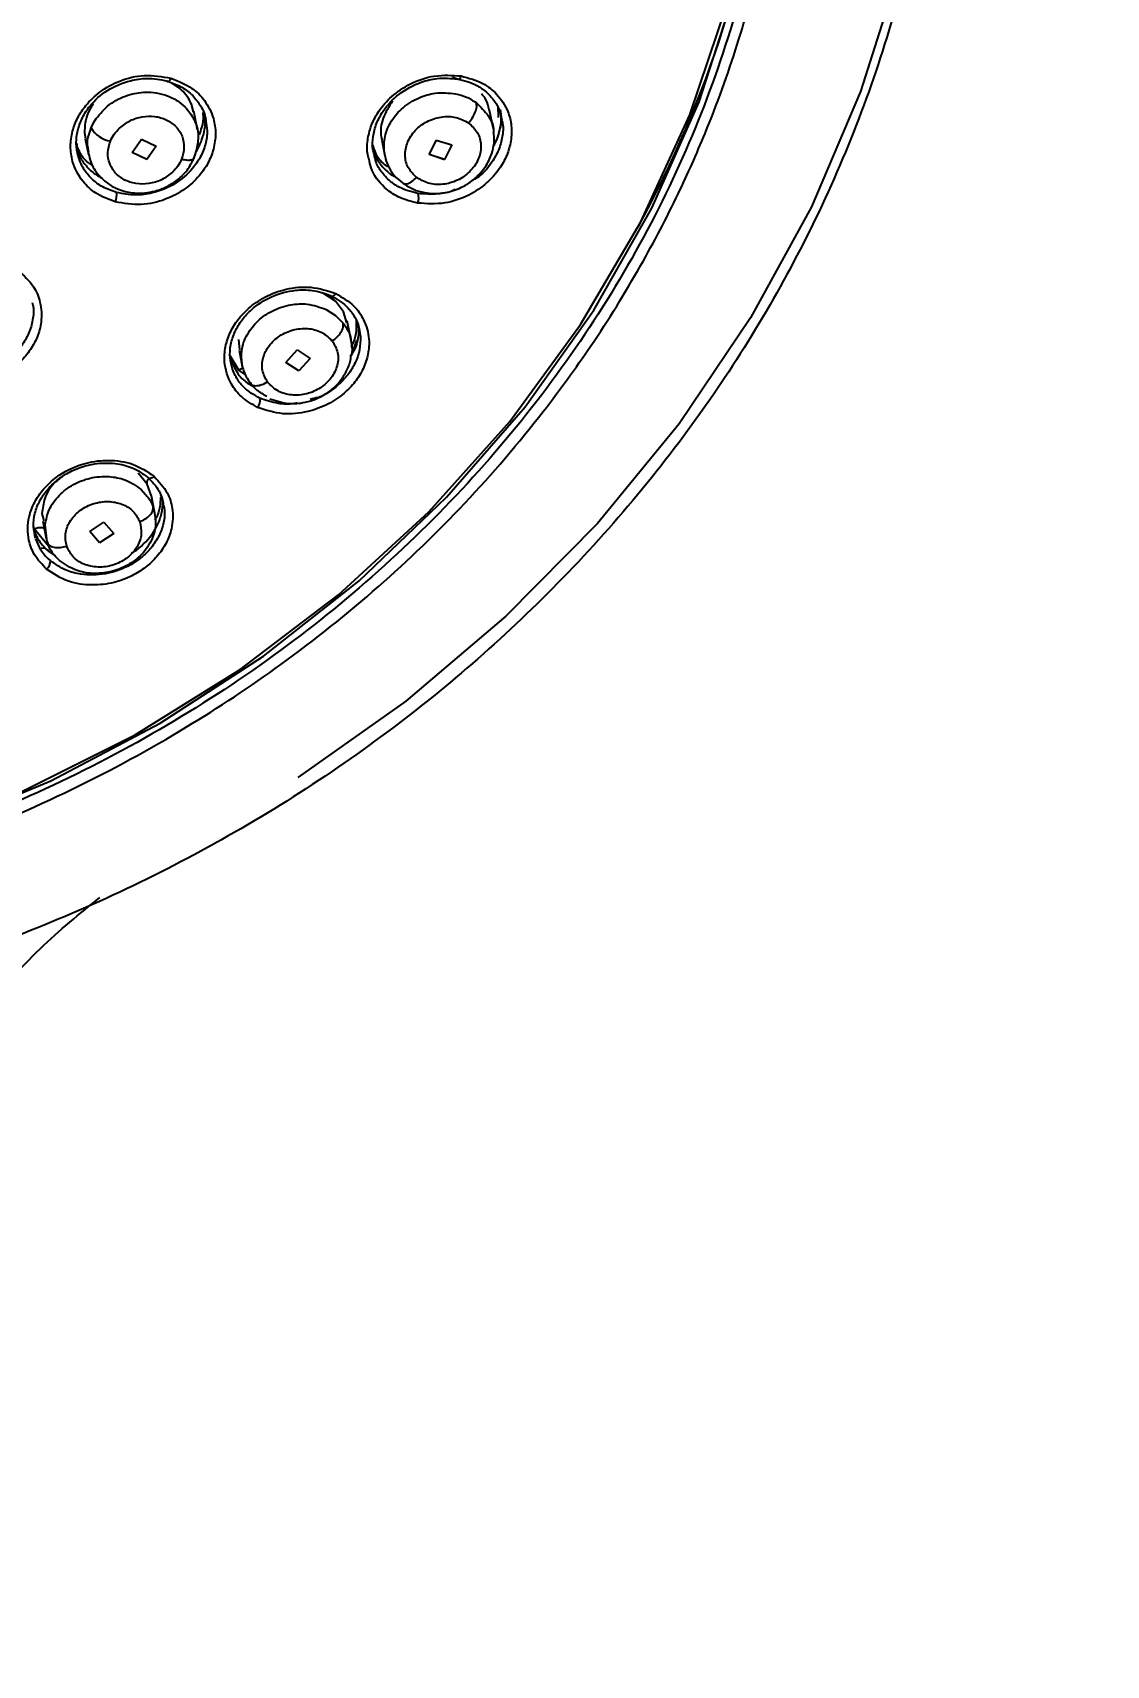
# Model space of a CAD drawing. Header units: millimetres. Extents: x 13235 to 13829, y -4257 to -3417.
# Drawn here: x 13462.06 to 13469.75, y -3774.37 to -3762.68 of the extents above; entities that cross this region are included whole.
import ezdxf

# ---------------------------------------------------------------- set-up
doc = ezdxf.new("R2010")
doc.units = ezdxf.units.MM
doc.header["$LTSCALE"] = 0.1
doc.layers.get('0').update_dxf_attribs({"lineweight": 15})
doc.layers.add('DIM', color=3, linetype='Continuous', lineweight=9)
doc.styles.add('ARIAL', font='arial.ttf')
doc.dimstyles.new('사본 ISO-25', dxfattribs={"dimtxt": 4, "dimasz": 3.5, "dimexe": 0.5, "dimexo": 0.625, "dimgap": 1.5, "dimtad": 1, "dimtih": 1, "dimtoh": 1, "dimdec": 1, "dimlfac": 4, "dimdsep": 46, "dimtxsty": 'ARIAL', "dimcen": 0, "dimclrd": 3, "dimclre": 3, "dimclrt": 3, "dimadec": 1, "dimazin": 0, "dimtfac": 1, "dimtdec": 1, "dimtmove": 0, "dimatfit": 3, "dimfxl": 1.25, "dimtfill": 1, "dimarcsym": 0})

# ---------------------------------------------------------------- blocks, each defined once
blk = doc.blocks.new('*D105')
at = {"layer": 'Defpoints', "color": 0, "transparency": 16777216}
for p in [(13444.485, -3661.544), (13548.025, -4163.6), (13562.32, -4163.6)]:
    blk.add_point(p, dxfattribs=at)
at = {"layer": 'DIM', "color": 3, "lineweight": -2, "transparency": 16777216}
for p, q in [((13445.11, -3661.544), (13562.82, -3661.544)), ((13562.32, -3665.044), (13562.32, -3909.631)), ((13562.32, -4160.1), (13562.32, -3917.875)), ((13548.65, -4163.6), (13562.82, -4163.6))]:
    blk.add_line(p, q, dxfattribs=at)
at = {"layer": 'DIM', "color": 3, "transparency": 16777216}
for points in [[(13561.736, -3665.044), (13562.903, -3665.044), (13562.32, -3661.544)], [(13561.736, -4160.1), (13562.903, -4160.1), (13562.32, -4163.6)]]:
    blk.add_solid(points, dxfattribs=at)
at = {"layer": 'DIM', "color": 3, "transparency": 16777216, "insert": (13562.32, -3913.753), "char_height": 4, "attachment_point": 5, "style": 'ARIAL', "bg_fill": 3, "box_fill_scale": 1.1, "bg_fill_color": 256, "bg_fill_true_color": 13158600, "bg_fill_transparency": 0}
blk.add_mtext('(2280)', dxfattribs=at)

msp = doc.modelspace()

# ---------------------------------------------------------------- linework, layer by layer
at = {"linetype": 'Continuous', "lineweight": 25}
for p, q in [((13463.112, -3763.082), (13463.051, -3763.041)), ((13465.107, -3763.019), (13465.064, -3763.003)), ((13463.192, -3763.189), (13463.205, -3763.241)), ((13463.237, -3763.378), (13463.211, -3763.245)), ((13465.331, -3763.245), (13465.319, -3763.197)), ((13465.358, -3763.375), (13465.331, -3763.238)), ((13465.39, -3763.206), (13465.393, -3763.29)), ((13462.429, -3763.401), (13462.436, -3763.441)), ((13462.476, -3763.365), (13462.492, -3763.329)), ((13462.492, -3763.329), (13462.512, -3763.298)), ((13462.434, -3763.442), (13462.456, -3763.556)), ((13462.771, -3763.542), (13462.837, -3763.445)), ((13462.837, -3763.445), (13462.941, -3763.495)), ((13462.941, -3763.495), (13462.875, -3763.592)), ((13464.558, -3763.453), (13464.58, -3763.564)), ((13464.898, -3763.556), (13464.95, -3763.452)), ((13464.949, -3763.452), (13465.061, -3763.486)), ((13465.06, -3763.486), (13465.008, -3763.591)), ((13462.875, -3763.592), (13462.771, -3763.542)), ((13465.008, -3763.591), (13464.897, -3763.556)), ((13464.899, -3763.553), (13465.008, -3763.591)), ((13464.226, -3764.606), (13464.138, -3764.548)), ((13464.16, -3764.665), (13464.227, -3764.707)), ((13464.285, -3764.681), (13464.226, -3764.606)), ((13464.309, -3764.76), (13464.285, -3764.681)), ((13464.227, -3764.707), (13464.281, -3764.762)), ((13464.338, -3764.887), (13464.31, -3764.747)), ((13463.531, -3764.881), (13463.54, -3764.955)), ((13464.203, -3764.89), (13464.199, -3764.886)), ((13464.343, -3764.988), (13464.38, -3764.888)), ((13463.534, -3765.1), (13463.473, -3764.996)), ((13463.536, -3764.956), (13463.559, -3765.073)), ((13463.871, -3765.045), (13463.951, -3764.955)), ((13463.951, -3764.955), (13464.045, -3765.015)), ((13464.045, -3765.015), (13463.965, -3765.105)), ((13463.58, -3765.131), (13463.534, -3765.1)), ((13463.965, -3765.105), (13463.871, -3765.045)), ((13463.607, -3765.182), (13463.612, -3765.189)), ((13462.877, -3765.915), (13462.812, -3765.838)), ((13462.835, -3765.954), (13462.866, -3765.99)), ((13462.909, -3766.002), (13462.877, -3765.915)), ((13462.933, -3766.123), (13462.908, -3765.999)), ((13462.124, -3766.125), (13462.136, -3766.179)), ((13462.129, -3766.18), (13462.153, -3766.305)), ((13462.16, -3766.328), (13462.147, -3766.206)), ((13462.467, -3766.256), (13462.568, -3766.187)), ((13462.568, -3766.187), (13462.638, -3766.268)), ((13462.824, -3766.184), (13462.822, -3766.178)), ((13462.171, -3766.36), (13462.069, -3766.235)), ((13462.537, -3766.337), (13462.467, -3766.256)), ((13462.638, -3766.268), (13462.536, -3766.337)), ((13462.16, -3766.328), (13462.163, -3766.336)), ((13462.172, -3766.399), (13462.218, -3766.429))]:
    msp.add_line(p, q, dxfattribs=at)
at = {"linetype": 'Continuous', "lineweight": 25, "flags": 128}
for points in [[(13468.386, -3758.422), (13468.447, -3758.774), (13468.534, -3759.642), (13468.53, -3760.516), (13468.438, -3761.39), (13468.257, -3762.255), (13467.989, -3763.104), (13467.636, -3763.929), (13467.201, -3764.725), (13466.689, -3765.483), (13466.103, -3766.197), (13465.448, -3766.861), (13464.731, -3767.469), (13463.958, -3768.016)], [(13458.491, -3768.961), (13459.389, -3768.868), (13460.277, -3768.696), (13461.145, -3768.444), (13461.984, -3768.115), (13462.787, -3767.714), (13463.544, -3767.243), (13464.249, -3766.708), (13464.895, -3766.114), (13465.475, -3765.466), (13465.983, -3764.772), (13466.415, -3764.038), (13466.765, -3763.271), (13467.032, -3762.479), (13467.211, -3761.67), (13467.301, -3760.851), (13467.302, -3760.032), (13467.213, -3759.22), (13467.175, -3759.012)], [(13461.365, -3768.382), (13462.187, -3768.04), (13462.971, -3767.627), (13463.71, -3767.148), (13464.396, -3766.607), (13465.023, -3766.01), (13465.586, -3765.362), (13466.077, -3764.669), (13466.494, -3763.939), (13466.831, -3763.177), (13467.086, -3762.392)], [(13463.047, -3763.009), (13463.043, -3763.017), (13463.039, -3763.023), (13463.035, -3763.028), (13463.031, -3763.032), (13463.027, -3763.034), (13463.023, -3763.034), (13463.021, -3763.032), (13463.018, -3763.028)], [(13465.127, -3762.993), (13465.124, -3763.001), (13465.121, -3763.008), (13465.117, -3763.013), (13465.113, -3763.017), (13465.11, -3763.019), (13465.106, -3763.019), (13465.103, -3763.017), (13465.1, -3763.014)], [(13464.229, -3764.551), (13464.224, -3764.558), (13464.218, -3764.564), (13464.213, -3764.568), (13464.207, -3764.571), (13464.202, -3764.572), (13464.198, -3764.572), (13464.194, -3764.569), (13464.192, -3764.565)], [(13462.927, -3765.86), (13462.92, -3765.866), (13462.913, -3765.87), (13462.905, -3765.873), (13462.899, -3765.875), (13462.893, -3765.875), (13462.888, -3765.873), (13462.884, -3765.87), (13462.881, -3765.866)]]:
    msp.add_lwpolyline(points, dxfattribs=at)
at = {"linetype": 'Continuous', "lineweight": 25}
for centre, radius, start, end in [((13459.393, -3760.231), 7.987, 331.268, 353.4609), ((13462.643, -3763.268), 0.193, 209.959, 261.498), ((13462.558, -3763.847), 0.102, 332.4525, 11.1672), ((13464.72, -3763.865), 0.103, 337.9829, 16.8223), ((13463.607, -3765.316), 0.0797, 321.0643, 10.9906), ((13462.397, -3766.207), 0.334, 197.2868, 230.45), ((13462.134, -3766.416), 0.042, 24.699, 113.6607), ((13462.119, -3766.47), 0.0653, 304.5723, 4.951)]:
    msp.add_arc(centre, radius, start, end, dxfattribs=at)
for points, knots in [([(13458.622, -3751.113), (13459.073, -3751.129), (13459.984, -3751.16), (13461.43, -3751.436), (13462.939, -3751.938), (13464.42, -3752.72), (13465.737, -3753.732), (13466.831, -3754.926), (13467.689, -3756.291), (13468.271, -3757.763), (13468.573, -3759.326), (13468.579, -3760.91), (13468.291, -3762.495), (13467.72, -3764.012), (13466.873, -3765.442), (13465.79, -3766.72), (13464.481, -3767.832), (13463.007, -3768.729), (13461.383, -3769.395), (13459.645, -3769.835), (13458.441, -3769.892), (13457.826, -3769.921)], [0, 0, 0, 0, 0.041773, 0.084286, 0.13721, 0.19167, 0.244595, 0.299054, 0.351979, 0.406439, 0.459364, 0.513823, 0.566748, 0.621208, 0.674132, 0.728592, 0.781517, 0.835976, 0.888901, 0.94336, 1, 1, 1, 1]), ([(13457.914, -3769.113), (13458.138, -3769.109), (13458.629, -3769.099), (13459.33, -3769.021), (13460.027, -3768.898), (13460.723, -3768.727), (13461.507, -3768.472), (13462.343, -3768.115), (13463.134, -3767.685), (13463.868, -3767.199), (13464.538, -3766.664), (13465.167, -3766.057), (13465.666, -3765.473), (13466.082, -3764.901), (13466.405, -3764.38), (13466.672, -3763.869), (13466.907, -3763.342), (13467.094, -3762.826), (13467.234, -3762.328), (13467.344, -3761.837), (13467.428, -3761.319), (13467.452, -3760.926), (13467.464, -3760.743)], [0, 0, 0, 0, 0.0464086, 0.1019943, 0.1457751, 0.1926353, 0.2502527, 0.3164034, 0.3813084, 0.4380493, 0.5012503, 0.5626126, 0.6246974, 0.6667243, 0.7164237, 0.7588041, 0.7939083, 0.8444623, 0.8813604, 0.9103249, 0.9580831, 1, 1, 1, 1]), ([(13462.649, -3763.894), (13462.6, -3763.876), (13462.51, -3763.842), (13462.403, -3763.741), (13462.341, -3763.623), (13462.324, -3763.498), (13462.338, -3763.39), (13462.377, -3763.291), (13462.441, -3763.194), (13462.54, -3763.099), (13462.684, -3763.02), (13462.864, -3762.977), (13462.984, -3762.998), (13463.047, -3763.009)], [0, 0, 0, 0, 0.1019474, 0.1859598, 0.2995658, 0.376417, 0.4496812, 0.5193512, 0.5854207, 0.6729609, 0.7712574, 0.8802655, 1, 1, 1, 1]), ([(13462.383, -3763.568), (13462.377, -3763.537), (13462.365, -3763.477), (13462.377, -3763.382), (13462.41, -3763.29), (13462.476, -3763.189), (13462.59, -3763.088), (13462.737, -3763.025), (13462.887, -3763.004), (13462.972, -3763.019), (13463.018, -3763.028)], [0, 0, 0, 0, 0.103009, 0.205486, 0.307608, 0.408026, 0.569308, 0.741257, 0.85795, 1, 1, 1, 1]), ([(13463.047, -3763.009), (13463.1, -3763.03), (13463.195, -3763.067), (13463.298, -3763.171), (13463.355, -3763.285), (13463.372, -3763.405), (13463.357, -3763.514), (13463.317, -3763.618), (13463.249, -3763.716), (13463.147, -3763.81), (13463.005, -3763.885), (13462.828, -3763.926), (13462.711, -3763.905), (13462.649, -3763.894)], [0, 0, 0, 0, 0.111025, 0.197938, 0.298785, 0.374955, 0.451231, 0.522126, 0.592986, 0.678575, 0.774948, 0.88208, 1, 1, 1, 1]), ([(13463.018, -3763.028), (13463.051, -3763.04), (13463.117, -3763.063), (13463.198, -3763.122), (13463.258, -3763.198), (13463.292, -3763.264), (13463.297, -3763.306), (13463.298, -3763.316)], [0, 0, 0, 0, 0.233246, 0.466508, 0.695522, 0.928714, 1, 1, 1, 1]), ([(13464.467, -3763.589), (13464.463, -3763.575), (13464.449, -3763.528), (13464.456, -3763.441), (13464.483, -3763.339), (13464.539, -3763.235), (13464.629, -3763.132), (13464.765, -3763.041), (13464.941, -3762.98), (13465.063, -3762.989), (13465.127, -3762.993)], [0, 0, 0, 0, 0.046922, 0.158279, 0.265494, 0.368556, 0.500727, 0.650062, 0.81648, 1, 1, 1, 1]), ([(13464.504, -3763.553), (13464.5, -3763.542), (13464.489, -3763.502), (13464.493, -3763.427), (13464.517, -3763.333), (13464.574, -3763.226), (13464.678, -3763.115), (13464.819, -3763.039), (13464.966, -3763.003), (13465.053, -3763.01), (13465.1, -3763.014)], [0, 0, 0, 0, 0.041782, 0.149743, 0.259196, 0.367582, 0.539021, 0.723481, 0.846624, 1, 1, 1, 1]), ([(13465.127, -3762.993), (13465.181, -3763.008), (13465.278, -3763.034), (13465.392, -3763.125), (13465.462, -3763.231), (13465.491, -3763.349), (13465.487, -3763.457), (13465.457, -3763.563), (13465.401, -3763.665), (13465.31, -3763.766), (13465.178, -3763.855), (13465.003, -3763.916), (13464.88, -3763.908), (13464.815, -3763.903)], [0, 0, 0, 0, 0.108631, 0.194826, 0.299315, 0.374762, 0.450157, 0.520778, 0.591354, 0.673529, 0.769049, 0.877865, 1, 1, 1, 1]), ([(13465.1, -3763.014), (13465.147, -3763.025), (13465.208, -3763.041), (13465.264, -3763.075), (13465.309, -3763.107), (13465.359, -3763.158), (13465.402, -3763.231), (13465.412, -3763.281), (13465.416, -3763.302)], [0, 0, 0, 0, 0.296186, 0.384073, 0.431454, 0.656449, 0.855004, 1, 1, 1, 1]), ([(13462.512, -3763.298), (13462.541, -3763.262), (13462.602, -3763.19), (13462.732, -3763.126), (13462.85, -3763.106), (13462.946, -3763.112), (13463.028, -3763.134), (13463.103, -3763.172), (13463.143, -3763.21), (13463.16, -3763.227)], [0, 0, 0, 0, 0.1857237, 0.38049, 0.5486389, 0.6505107, 0.7640541, 0.8929484, 1, 1, 1, 1]), ([(13463.209, -3763.253), (13463.204, -3763.228), (13463.19, -3763.162), (13463.142, -3763.113), (13463.112, -3763.082)], [0, 0, 0, 0, 0.383119, 1, 1, 1, 1]), ([(13464.577, -3763.541), (13464.575, -3763.503), (13464.573, -3763.426), (13464.623, -3763.312), (13464.708, -3763.214), (13464.819, -3763.146), (13464.951, -3763.107), (13465.038, -3763.115), (13465.087, -3763.12)], [0, 0, 0, 0, 0.1621164, 0.3270969, 0.4901894, 0.662195, 0.8122733, 1, 1, 1, 1]), ([(13465.087, -3763.12), (13465.114, -3763.127), (13465.168, -3763.14), (13465.212, -3763.169), (13465.235, -3763.184)], [0, 0, 0, 0, 0.499996, 1, 1, 1, 1]), ([(13465.319, -3763.197), (13465.31, -3763.174), (13465.299, -3763.146), (13465.276, -3763.126), (13465.272, -3763.122)], [0, 0, 0, 0, 0.801337, 1, 1, 1, 1]), ([(13462.491, -3763.19), (13462.478, -3763.212), (13462.452, -3763.255), (13462.43, -3763.328), (13462.429, -3763.376), (13462.429, -3763.401)], [0, 0, 0, 0, 0.322398, 0.655648, 1, 1, 1, 1]), ([(13462.68, -3763.366), (13462.704, -3763.346), (13462.752, -3763.309), (13462.842, -3763.281), (13462.932, -3763.279), (13463.017, -3763.303), (13463.087, -3763.352), (13463.132, -3763.422), (13463.148, -3763.506), (13463.132, -3763.561), (13463.124, -3763.589)], [0, 0, 0, 0, 0.125392, 0.247118, 0.36741, 0.489931, 0.617011, 0.745334, 0.872976, 1, 1, 1, 1]), ([(13463.16, -3763.227), (13463.181, -3763.254), (13463.228, -3763.316), (13463.253, -3763.438), (13463.229, -3763.524), (13463.217, -3763.565)], [0, 0, 0, 0, 0.279804, 0.654206, 1, 1, 1, 1]), ([(13463.222, -3763.542), (13463.224, -3763.539), (13463.245, -3763.512), (13463.28, -3763.43), (13463.302, -3763.331), (13463.288, -3763.265), (13463.285, -3763.249)], [0, 0, 0, 0, 0.0344936, 0.3087388, 0.8352513, 1, 1, 1, 1]), ([(13463.276, -3763.254), (13463.277, -3763.262), (13463.281, -3763.297), (13463.273, -3763.352), (13463.255, -3763.396), (13463.249, -3763.414)], [0, 0, 0, 0, 0.146949, 0.667547, 1, 1, 1, 1]), ([(13464.636, -3763.172), (13464.61, -3763.213), (13464.558, -3763.293), (13464.545, -3763.395), (13464.558, -3763.445), (13464.56, -3763.453)], [0, 0, 0, 0, 0.450733, 0.909406, 1, 1, 1, 1]), ([(13464.808, -3763.72), (13464.785, -3763.698), (13464.741, -3763.654), (13464.719, -3763.562), (13464.737, -3763.467), (13464.793, -3763.38), (13464.879, -3763.315), (13464.983, -3763.281), (13465.092, -3763.282), (13465.151, -3763.313), (13465.18, -3763.329)], [0, 0, 0, 0, 0.125218, 0.248566, 0.372043, 0.495668, 0.618933, 0.743085, 0.870615, 1, 1, 1, 1]), ([(13465.18, -3763.329), (13465.19, -3763.318), (13465.209, -3763.294), (13465.23, -3763.252), (13465.241, -3763.212), (13465.237, -3763.193), (13465.235, -3763.184)], [0, 0, 0, 0, 0.232868, 0.488866, 0.751052, 1, 1, 1, 1]), ([(13465.235, -3763.184), (13465.266, -3763.214), (13465.324, -3763.27), (13465.361, -3763.35), (13465.359, -3763.392), (13465.359, -3763.396)], [0, 0, 0, 0, 0.511034, 0.949248, 1, 1, 1, 1]), ([(13465.357, -3763.498), (13465.36, -3763.493), (13465.38, -3763.464), (13465.407, -3763.378), (13465.421, -3763.29), (13465.406, -3763.237), (13465.404, -3763.233)], [0, 0, 0, 0, 0.054846, 0.358429, 0.949645, 1, 1, 1, 1]), ([(13465.406, -3763.232), (13465.413, -3763.279), (13465.42, -3763.326), (13465.402, -3763.377), (13465.402, -3763.377)], [0, 0, 0, 0, 0.989071, 1, 1, 1, 1]), ([(13462.46, -3763.539), (13462.456, -3763.52), (13462.441, -3763.464), (13462.462, -3763.405), (13462.476, -3763.365)], [0, 0, 0, 0, 0.322116, 1, 1, 1, 1]), ([(13462.614, -3763.459), (13462.623, -3763.442), (13462.639, -3763.408), (13462.666, -3763.38), (13462.68, -3763.366)], [0, 0, 0, 0, 0.499962, 1, 1, 1, 1]), ([(13463.298, -3763.316), (13463.302, -3763.339), (13463.312, -3763.393), (13463.298, -3763.482), (13463.262, -3763.575), (13463.193, -3763.674), (13463.08, -3763.772), (13462.934, -3763.832), (13462.787, -3763.852), (13462.704, -3763.836), (13462.658, -3763.827)], [0, 0, 0, 0, 0.079279, 0.189218, 0.295991, 0.399697, 0.563314, 0.737755, 0.856373, 1, 1, 1, 1]), ([(13464.711, -3763.761), (13464.735, -3763.777), (13464.782, -3763.807), (13464.883, -3763.836), (13465.002, -3763.837), (13465.118, -3763.8), (13465.204, -3763.748), (13465.279, -3763.679), (13465.331, -3763.597), (13465.358, -3763.511), (13465.367, -3763.447), (13465.361, -3763.409), (13465.358, -3763.396)], [0, 0, 0, 0, 0.0996659, 0.191657, 0.3493586, 0.473998, 0.566772, 0.6636457, 0.792656, 0.8702685, 0.9567635, 1, 1, 1, 1]), ([(13465.18, -3763.329), (13465.204, -3763.351), (13465.251, -3763.394), (13465.275, -3763.487), (13465.259, -3763.584), (13465.202, -3763.672), (13465.115, -3763.739), (13465.009, -3763.773), (13464.9, -3763.771), (13464.842, -3763.739), (13464.813, -3763.723)], [0, 0, 0, 0, 0.126075, 0.250713, 0.374166, 0.497369, 0.621398, 0.746857, 0.873516, 1, 1, 1, 1]), ([(13465.416, -3763.302), (13465.419, -3763.313), (13465.431, -3763.353), (13465.424, -3763.429), (13465.399, -3763.524), (13465.339, -3763.627), (13465.274, -3763.708), (13465.214, -3763.738), (13465.205, -3763.742)], [0, 0, 0, 0, 0.067019, 0.265073, 0.457929, 0.645922, 0.943182, 1, 1, 1, 1]), ([(13465.402, -3763.377), (13465.395, -3763.407), (13465.386, -3763.443), (13465.363, -3763.477), (13465.359, -3763.483)], [0, 0, 0, 0, 0.815726, 1, 1, 1, 1]), ([(13462.373, -3763.477), (13462.375, -3763.5), (13462.38, -3763.552), (13462.424, -3763.619), (13462.479, -3763.681), (13462.527, -3763.709), (13462.55, -3763.723)], [0, 0, 0, 0, 0.221273, 0.493325, 0.752332, 1, 1, 1, 1]), ([(13462.484, -3763.631), (13462.474, -3763.626), (13462.422, -3763.597), (13462.397, -3763.544), (13462.377, -3763.501)], [0, 0, 0, 0, 0.180722, 1, 1, 1, 1]), ([(13463.058, -3763.682), (13463.033, -3763.702), (13462.984, -3763.741), (13462.89, -3763.768), (13462.796, -3763.768), (13462.711, -3763.74), (13462.645, -3763.689), (13462.605, -3763.62), (13462.59, -3763.541), (13462.606, -3763.487), (13462.614, -3763.459)], [0, 0, 0, 0, 0.12707, 0.2547783, 0.3831578, 0.5098333, 0.6320023, 0.7522741, 0.8742954, 1, 1, 1, 1]), ([(13464.495, -3763.485), (13464.501, -3763.519), (13464.512, -3763.58), (13464.568, -3763.65), (13464.615, -3763.696), (13464.651, -3763.713), (13464.66, -3763.718)], [0, 0, 0, 0, 0.3428115, 0.6157811, 0.8950172, 1, 1, 1, 1]), ([(13464.612, -3763.649), (13464.603, -3763.643), (13464.566, -3763.62), (13464.522, -3763.574), (13464.507, -3763.526), (13464.502, -3763.509)], [0, 0, 0, 0, 0.174756, 0.708539, 1, 1, 1, 1]), ([(13462.658, -3763.827), (13462.625, -3763.816), (13462.557, -3763.792), (13462.477, -3763.731), (13462.415, -3763.656), (13462.394, -3763.597), (13462.383, -3763.568)], [0, 0, 0, 0, 0.256483, 0.512986, 0.753039, 1, 1, 1, 1]), ([(13462.451, -3763.521), (13462.46, -3763.561), (13462.475, -3763.634), (13462.538, -3763.717), (13462.606, -3763.773), (13462.687, -3763.814), (13462.797, -3763.838), (13462.915, -3763.827), (13463.018, -3763.788), (13463.098, -3763.738), (13463.17, -3763.667), (13463.199, -3763.608), (13463.214, -3763.577)], [0, 0, 0, 0, 0.117388, 0.21673, 0.29942, 0.379532, 0.489795, 0.62998, 0.711382, 0.800115, 0.896266, 1, 1, 1, 1]), ([(13463.124, -3763.589), (13463.116, -3763.606), (13463.099, -3763.64), (13463.072, -3763.668), (13463.058, -3763.682)], [0, 0, 0, 0, 0.4999617, 1, 1, 1, 1]), ([(13463.124, -3763.589), (13463.136, -3763.591), (13463.163, -3763.596), (13463.195, -3763.594), (13463.216, -3763.584), (13463.217, -3763.571), (13463.217, -3763.565)], [0, 0, 0, 0, 0.233277, 0.488311, 0.749782, 1, 1, 1, 1]), ([(13464.815, -3763.903), (13464.767, -3763.891), (13464.678, -3763.868), (13464.56, -3763.783), (13464.487, -3763.687), (13464.471, -3763.609), (13464.467, -3763.589)], [0, 0, 0, 0, 0.279156, 0.51737, 0.869184, 1, 1, 1, 1]), ([(13464.818, -3763.835), (13464.771, -3763.823), (13464.71, -3763.808), (13464.653, -3763.772), (13464.608, -3763.741), (13464.56, -3763.69), (13464.517, -3763.62), (13464.508, -3763.572), (13464.504, -3763.553)], [0, 0, 0, 0, 0.30412, 0.39456, 0.443534, 0.668479, 0.867647, 1, 1, 1, 1]), ([(13464.575, -3763.534), (13464.579, -3763.557), (13464.587, -3763.604), (13464.618, -3763.668), (13464.662, -3763.725), (13464.701, -3763.754), (13464.72, -3763.769)], [0, 0, 0, 0, 0.2485, 0.498444, 0.74922, 1, 1, 1, 1]), ([(13464.714, -3763.764), (13464.717, -3763.765), (13464.724, -3763.767), (13464.738, -3763.765), (13464.756, -3763.759), (13464.779, -3763.746), (13464.797, -3763.73), (13464.808, -3763.72)], [0, 0, 0, 0, 0.111378, 0.299406, 0.486126, 0.667481, 1, 1, 1, 1]), ([(13464.813, -3763.723), (13464.812, -3763.723), (13464.81, -3763.722), (13464.809, -3763.72), (13464.808, -3763.72)], [0, 0, 0, 0, 0.500272, 1, 1, 1, 1]), ([(13465.085, -3763.806), (13465.081, -3763.808), (13465.043, -3763.829), (13464.949, -3763.843), (13464.865, -3763.838), (13464.818, -3763.835)], [0, 0, 0, 0, 0.039771, 0.467803, 1, 1, 1, 1]), ([(13461.953, -3764.386), (13461.993, -3764.422), (13462.065, -3764.487), (13462.118, -3764.618), (13462.125, -3764.744), (13462.094, -3764.864), (13462.038, -3764.964), (13461.962, -3765.05), (13461.862, -3765.123), (13461.733, -3765.18), (13461.575, -3765.208), (13461.398, -3765.192), (13461.299, -3765.135), (13461.247, -3765.106)], [0, 0, 0, 0, 0.110615, 0.197326, 0.298405, 0.374494, 0.45069, 0.521648, 0.592574, 0.678268, 0.774745, 0.881979, 1, 1, 1, 1]), ([(13463.669, -3765.366), (13463.628, -3765.343), (13463.552, -3765.299), (13463.465, -3765.188), (13463.426, -3765.062), (13463.434, -3764.933), (13463.468, -3764.83), (13463.525, -3764.736), (13463.608, -3764.648), (13463.723, -3764.569), (13463.877, -3764.512), (13464.059, -3764.494), (13464.171, -3764.532), (13464.229, -3764.551)], [0, 0, 0, 0, 0.095996, 0.177913, 0.298894, 0.374666, 0.447729, 0.518075, 0.585697, 0.672417, 0.770398, 0.879589, 1, 1, 1, 1]), ([(13463.489, -3765.093), (13463.482, -3765.066), (13463.467, -3765.009), (13463.473, -3764.916), (13463.503, -3764.823), (13463.554, -3764.738), (13463.638, -3764.648), (13463.768, -3764.564), (13463.922, -3764.524), (13464.07, -3764.523), (13464.148, -3764.55), (13464.192, -3764.565)], [0, 0, 0, 0, 0.089407, 0.184305, 0.278783, 0.371194, 0.461695, 0.607621, 0.764631, 0.869449, 1, 1, 1, 1]), ([(13464.229, -3764.551), (13464.275, -3764.578), (13464.358, -3764.627), (13464.438, -3764.743), (13464.472, -3764.863), (13464.464, -3764.985), (13464.429, -3765.09), (13464.37, -3765.186), (13464.286, -3765.272), (13464.172, -3765.349), (13464.022, -3765.405), (13463.841, -3765.423), (13463.728, -3765.386), (13463.669, -3765.366)], [0, 0, 0, 0, 0.108631, 0.194826, 0.299315, 0.374762, 0.450157, 0.520778, 0.591354, 0.673529, 0.769049, 0.877865, 1, 1, 1, 1]), ([(13464.192, -3764.565), (13464.232, -3764.588), (13464.284, -3764.617), (13464.326, -3764.665), (13464.359, -3764.706), (13464.392, -3764.767), (13464.401, -3764.829), (13464.405, -3764.857)], [0, 0, 0, 0, 0.346415, 0.449207, 0.504623, 0.767773, 1, 1, 1, 1]), ([(13462.054, -3764.616), (13462.056, -3764.622), (13462.066, -3764.657), (13462.062, -3764.729), (13462.038, -3764.825), (13461.988, -3764.915), (13461.918, -3764.992), (13461.818, -3765.066), (13461.676, -3765.124), (13461.521, -3765.135), (13461.38, -3765.109), (13461.311, -3765.068), (13461.273, -3765.045)], [0, 0, 0, 0, 0.016328, 0.111421, 0.208654, 0.303082, 0.394782, 0.483837, 0.624524, 0.774505, 0.876497, 1, 1, 1, 1]), ([(13463.558, -3765.054), (13463.555, -3765.023), (13463.548, -3764.953), (13463.588, -3764.844), (13463.666, -3764.743), (13463.776, -3764.667), (13463.9, -3764.627), (13464.036, -3764.62), (13464.116, -3764.649), (13464.16, -3764.665)], [0, 0, 0, 0, 0.118145, 0.266523, 0.410946, 0.553716, 0.704288, 0.835666, 1, 1, 1, 1]), ([(13463.739, -3765.183), (13463.725, -3765.157), (13463.696, -3765.104), (13463.703, -3765.01), (13463.746, -3764.922), (13463.823, -3764.85), (13463.922, -3764.806), (13464.028, -3764.796), (13464.129, -3764.821), (13464.176, -3764.864), (13464.199, -3764.886)], [0, 0, 0, 0, 0.125261, 0.248647, 0.372148, 0.495812, 0.619113, 0.743206, 0.870567, 1, 1, 1, 1]), ([(13464.203, -3764.89), (13464.215, -3764.881), (13464.24, -3764.863), (13464.268, -3764.827), (13464.285, -3764.791), (13464.282, -3764.771), (13464.281, -3764.762)], [0, 0, 0, 0, 0.2328691, 0.488867, 0.7510531, 1, 1, 1, 1]), ([(13464.281, -3764.762), (13464.307, -3764.798), (13464.334, -3764.837), (13464.336, -3764.884), (13464.336, -3764.887)], [0, 0, 0, 0, 0.924219, 1, 1, 1, 1]), ([(13464.387, -3764.764), (13464.39, -3764.791), (13464.395, -3764.849), (13464.377, -3764.931), (13464.347, -3764.98), (13464.337, -3764.997)], [0, 0, 0, 0, 0.384864, 0.793238, 1, 1, 1, 1]), ([(13464.374, -3764.735), (13464.375, -3764.762), (13464.377, -3764.816), (13464.363, -3764.884), (13464.344, -3764.921), (13464.338, -3764.933)], [0, 0, 0, 0, 0.408496, 0.814628, 1, 1, 1, 1]), ([(13464.203, -3764.89), (13464.219, -3764.917), (13464.25, -3764.97), (13464.245, -3765.067), (13464.201, -3765.157), (13464.123, -3765.23), (13464.021, -3765.275), (13463.912, -3765.283), (13463.81, -3765.255), (13463.765, -3765.21), (13463.743, -3765.188)], [0, 0, 0, 0, 0.126075, 0.250713, 0.374166, 0.497369, 0.621398, 0.746857, 0.873516, 1, 1, 1, 1]), ([(13464.405, -3764.857), (13464.405, -3764.89), (13464.404, -3764.953), (13464.371, -3765.048), (13464.318, -3765.135), (13464.233, -3765.222), (13464.139, -3765.289), (13464.065, -3765.305), (13464.046, -3765.309)], [0, 0, 0, 0, 0.171388, 0.338139, 0.500515, 0.658796, 0.909074, 1, 1, 1, 1]), ([(13464.336, -3764.887), (13464.343, -3764.92), (13464.351, -3764.954), (13464.34, -3764.987), (13464.34, -3764.987)], [0, 0, 0, 0, 0.989687, 1, 1, 1, 1]), ([(13463.466, -3764.988), (13463.483, -3765.037), (13463.509, -3765.114), (13463.581, -3765.185), (13463.624, -3765.208), (13463.639, -3765.216)], [0, 0, 0, 0, 0.53215, 0.834439, 1, 1, 1, 1]), ([(13463.552, -3765.031), (13463.558, -3765.064), (13463.569, -3765.129), (13463.609, -3765.182), (13463.63, -3765.209)], [0, 0, 0, 0, 0.496624, 1, 1, 1, 1]), ([(13463.756, -3765.304), (13463.8, -3765.319), (13463.88, -3765.346), (13463.999, -3765.335), (13464.096, -3765.305), (13464.188, -3765.254), (13464.262, -3765.182), (13464.312, -3765.098), (13464.336, -3765.036), (13464.337, -3764.999), (13464.338, -3764.989)], [0, 0, 0, 0, 0.187889, 0.340719, 0.454137, 0.575736, 0.742718, 0.844838, 0.959659, 1, 1, 1, 1]), ([(13463.685, -3765.301), (13463.645, -3765.278), (13463.592, -3765.248), (13463.549, -3765.2), (13463.517, -3765.159), (13463.502, -3765.123), (13463.489, -3765.093)], [0, 0, 0, 0, 0.4549431, 0.5902358, 0.6634983, 1, 1, 1, 1]), ([(13463.534, -3765.1), (13463.542, -3765.095), (13463.552, -3765.088), (13463.563, -3765.084), (13463.565, -3765.083)], [0, 0, 0, 0, 0.727728, 1, 1, 1, 1]), ([(13463.607, -3765.182), (13463.611, -3765.19), (13463.618, -3765.202), (13463.637, -3765.209), (13463.655, -3765.212), (13463.676, -3765.209), (13463.704, -3765.202), (13463.726, -3765.191), (13463.739, -3765.183)], [0, 0, 0, 0, 0.243272, 0.37373, 0.506245, 0.637839, 0.765652, 1, 1, 1, 1]), ([(13463.743, -3765.188), (13463.742, -3765.187), (13463.741, -3765.186), (13463.74, -3765.184), (13463.739, -3765.183)], [0, 0, 0, 0, 0.5002718, 1, 1, 1, 1]), ([(13463.951, -3765.334), (13463.945, -3765.335), (13463.9, -3765.348), (13463.805, -3765.34), (13463.728, -3765.315), (13463.685, -3765.301)], [0, 0, 0, 0, 0.071775, 0.485541, 1, 1, 1, 1]), ([(13462.157, -3766.524), (13462.125, -3766.491), (13462.067, -3766.431), (13462.019, -3766.301), (13462.02, -3766.169), (13462.067, -3766.045), (13462.13, -3765.952), (13462.211, -3765.874), (13462.315, -3765.808), (13462.447, -3765.757), (13462.609, -3765.738), (13462.785, -3765.764), (13462.878, -3765.827), (13462.927, -3765.86)], [0, 0, 0, 0, 0.0959958, 0.1779129, 0.2988942, 0.3746658, 0.4477291, 0.5180754, 0.5856965, 0.6724169, 0.7703981, 0.8795889, 1, 1, 1, 1]), ([(13462.078, -3766.306), (13462.072, -3766.277), (13462.059, -3766.218), (13462.07, -3766.125), (13462.104, -3766.036), (13462.159, -3765.955), (13462.23, -3765.886), (13462.314, -3765.83), (13462.407, -3765.79), (13462.52, -3765.764), (13462.645, -3765.762), (13462.779, -3765.794), (13462.846, -3765.841), (13462.881, -3765.866)], [0, 0, 0, 0, 0.087473, 0.173726, 0.260517, 0.343007, 0.422703, 0.503436, 0.585153, 0.658883, 0.776838, 0.884299, 1, 1, 1, 1]), ([(13462.254, -3765.873), (13462.239, -3765.885), (13462.188, -3765.925), (13462.138, -3766.015), (13462.128, -3766.09), (13462.124, -3766.125)], [0, 0, 0, 0, 0.178899, 0.607904, 1, 1, 1, 1]), ([(13462.147, -3766.206), (13462.154, -3766.17), (13462.169, -3766.095), (13462.242, -3765.994), (13462.345, -3765.914), (13462.471, -3765.866), (13462.6, -3765.856), (13462.731, -3765.881), (13462.798, -3765.928), (13462.835, -3765.954)], [0, 0, 0, 0, 0.1345102, 0.2801345, 0.4218781, 0.5619983, 0.7097762, 0.8387162, 1, 1, 1, 1]), ([(13462.927, -3765.86), (13462.962, -3765.898), (13463.025, -3765.965), (13463.065, -3766.097), (13463.061, -3766.222), (13463.017, -3766.34), (13462.952, -3766.434), (13462.868, -3766.513), (13462.764, -3766.578), (13462.634, -3766.627), (13462.476, -3766.645), (13462.301, -3766.62), (13462.206, -3766.557), (13462.157, -3766.524)], [0, 0, 0, 0, 0.108631, 0.194826, 0.299315, 0.374762, 0.450157, 0.520778, 0.591354, 0.673529, 0.769049, 0.877865, 1, 1, 1, 1]), ([(13462.877, -3765.915), (13462.877, -3765.909), (13462.876, -3765.901), (13462.882, -3765.887), (13462.886, -3765.88), (13462.889, -3765.876), (13462.89, -3765.876)], [0, 0, 0, 0, 0.472427, 0.722235, 0.974261, 1, 1, 1, 1]), ([(13462.881, -3765.866), (13462.912, -3765.897), (13462.952, -3765.938), (13462.977, -3765.995), (13462.989, -3766.025), (13462.991, -3766.045), (13462.992, -3766.058)], [0, 0, 0, 0, 0.565635, 0.733476, 0.82396, 1, 1, 1, 1]), ([(13462.992, -3766.058), (13462.997, -3766.077), (13463.007, -3766.123), (13462.995, -3766.205), (13462.962, -3766.295), (13462.903, -3766.38), (13462.827, -3766.452), (13462.721, -3766.518), (13462.575, -3766.567), (13462.42, -3766.568), (13462.284, -3766.534), (13462.22, -3766.489), (13462.185, -3766.464)], [0, 0, 0, 0, 0.057083, 0.142422, 0.235331, 0.325726, 0.413748, 0.499551, 0.635226, 0.781311, 0.878794, 1, 1, 1, 1]), ([(13462.92, -3766.078), (13462.93, -3766.119), (13462.947, -3766.196), (13462.915, -3766.316), (13462.846, -3766.42), (13462.74, -3766.501), (13462.616, -3766.549), (13462.487, -3766.56), (13462.356, -3766.537), (13462.287, -3766.489), (13462.249, -3766.462)], [0, 0, 0, 0, 0.136289, 0.253157, 0.379638, 0.502511, 0.625439, 0.743509, 0.859607, 1, 1, 1, 1]), ([(13462.301, -3766.36), (13462.295, -3766.331), (13462.284, -3766.273), (13462.319, -3766.182), (13462.386, -3766.106), (13462.48, -3766.054), (13462.585, -3766.035), (13462.688, -3766.05), (13462.776, -3766.098), (13462.807, -3766.151), (13462.822, -3766.178)], [0, 0, 0, 0, 0.1252615, 0.2486469, 0.3721478, 0.4958125, 0.6191131, 0.7432057, 0.8705671, 1, 1, 1, 1]), ([(13462.765, -3766.409), (13462.77, -3766.406), (13462.803, -3766.388), (13462.876, -3766.326), (13462.948, -3766.231), (13462.983, -3766.126), (13462.995, -3766.051), (13462.981, -3766.008), (13462.976, -3765.992)], [0, 0, 0, 0, 0.03318, 0.200008, 0.524897, 0.701062, 0.886122, 1, 1, 1, 1]), ([(13462.824, -3766.184), (13462.838, -3766.178), (13462.866, -3766.166), (13462.9, -3766.138), (13462.921, -3766.106), (13462.92, -3766.087), (13462.92, -3766.078)], [0, 0, 0, 0, 0.232869, 0.488867, 0.751053, 1, 1, 1, 1]), ([(13462.866, -3765.99), (13462.873, -3765.997), (13462.897, -3766.023), (13462.911, -3766.055), (13462.92, -3766.078)], [0, 0, 0, 0, 0.278305, 1, 1, 1, 1]), ([(13462.973, -3766.009), (13462.972, -3766.032), (13462.97, -3766.081), (13462.954, -3766.137), (13462.936, -3766.167), (13462.933, -3766.173)], [0, 0, 0, 0, 0.408639, 0.893599, 1, 1, 1, 1]), ([(13462.824, -3766.184), (13462.831, -3766.213), (13462.844, -3766.273), (13462.811, -3766.366), (13462.742, -3766.444), (13462.646, -3766.497), (13462.538, -3766.516), (13462.433, -3766.498), (13462.346, -3766.447), (13462.317, -3766.393), (13462.303, -3766.365)], [0, 0, 0, 0, 0.126075, 0.250713, 0.374166, 0.497369, 0.621398, 0.746857, 0.873516, 1, 1, 1, 1]), ([(13462.06, -3766.21), (13462.063, -3766.228), (13462.067, -3766.248), (13462.075, -3766.267), (13462.076, -3766.27), (13462.076, -3766.272), (13462.077, -3766.272), (13462.077, -3766.273), (13462.077, -3766.273), (13462.077, -3766.273), (13462.077, -3766.273), (13462.077, -3766.273), (13462.077, -3766.273), (13462.078, -3766.275), (13462.083, -3766.286), (13462.106, -3766.332), (13462.142, -3766.369), (13462.172, -3766.399)], [0, 0, 0, 0, 0.247394, 0.272303, 0.284831, 0.291113, 0.294258, 0.295832, 0.29662, 0.296718, 0.296767, 0.296777, 0.297167, 0.30065, 0.326889, 0.453318, 1, 1, 1, 1]), ([(13462.069, -3766.235), (13462.078, -3766.232), (13462.092, -3766.227), (13462.11, -3766.225), (13462.123, -3766.226), (13462.133, -3766.228), (13462.137, -3766.231), (13462.139, -3766.232)], [0, 0, 0, 0, 0.335671, 0.516839, 0.701997, 0.887155, 1, 1, 1, 1]), ([(13462.16, -3766.328), (13462.164, -3766.337), (13462.17, -3766.35), (13462.19, -3766.362), (13462.209, -3766.368), (13462.231, -3766.371), (13462.262, -3766.37), (13462.286, -3766.364), (13462.301, -3766.36)], [0, 0, 0, 0, 0.243272, 0.37373, 0.506245, 0.637839, 0.765652, 1, 1, 1, 1]), ([(13462.303, -3766.365), (13462.303, -3766.365), (13462.302, -3766.363), (13462.301, -3766.361), (13462.301, -3766.36)], [0, 0, 0, 0, 0.500272, 1, 1, 1, 1]), ([(13460.583, -3773.765), (13460.572, -3773.532), (13460.551, -3773.084), (13460.597, -3772.45), (13460.687, -3771.893), (13460.837, -3771.302), (13461.056, -3770.726), (13461.361, -3770.161), (13461.702, -3769.677), (13462.104, -3769.227), (13462.394, -3768.992), (13462.539, -3768.875)], [0, 0, 0, 0, 0.11614, 0.222642, 0.318945, 0.404458, 0.540868, 0.649232, 0.763151, 0.882072, 1, 1, 1, 1])]:
    msp.add_open_spline(points, degree=3, knots=knots, dxfattribs=at)
for points in [[(13467.389, -3760.724), (13467.366, -3761.022), (13467.321, -3761.62), (13467.118, -3762.506), (13466.82, -3763.371), (13466.421, -3764.205), (13465.927, -3764.999), (13465.344, -3765.743), (13464.678, -3766.429), (13463.938, -3767.048), (13463.131, -3767.594), (13462.269, -3768.06), (13461.359, -3768.44), (13460.414, -3768.731), (13459.443, -3768.928), (13458.459, -3769.029), (13457.471, -3769.04), (13456.823, -3768.965), (13456.499, -3768.928)], [(13463.734, -3765.288), (13463.711, -3765.274), (13463.663, -3765.248), (13463.629, -3765.208), (13463.612, -3765.189)], [(13462.249, -3766.462), (13462.23, -3766.443), (13462.193, -3766.406), (13462.173, -3766.36), (13462.163, -3766.336)]]:
    msp.add_open_spline(points, degree=3, dxfattribs=at)

# ---------------------------------------------------------------- next in the draw order: dimensions: what is measured, and where the dimension line sits
at = {"layer": 'DIM'}
dim = msp.add_linear_dim(base=(13562.32, -4163.6), p1=(13444.485, -3661.544), p2=(13548.025, -4163.6), angle=90, text='(2280)', dimstyle='사본 ISO-25', override={"dimtxt": 4, "dimtad": 0}, dxfattribs=at)
dim.commit()
dim.dimension.update_dxf_attribs({"geometry": '*D105', "text_midpoint": (13562.32, -3913.753), "dimtype": 160})

doc.saveas('drawing.dxf')
